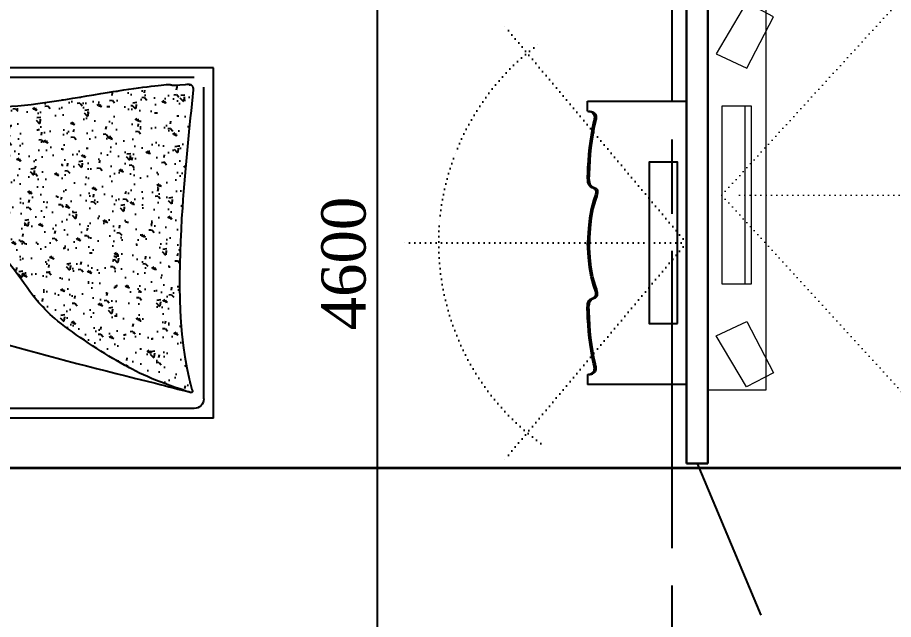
# Model space of a CAD drawing. Header units: inches. Extents: x 2870606 to 3671143, y -733551 to -473558.
# Drawn here: x 3318872 to 3323822, y -504934 to -501533 of the extents above; entities that cross this region are included whole.
import ezdxf

# ---------------------------------------------------------------- set-up
doc = ezdxf.new("R2010")
doc.units = ezdxf.units.IN
doc.header["$MEASUREMENT"] = 0
for name, pattern in [('ACAD_ISO07W100', [3, 0, -3]), ('ACAD_ISO08W100', [36, 24, -3, 6, -3]), ('NIEIOIAY', [0])]:
    doc.linetypes.add(name, pattern=pattern)
doc.layers.add('100_FURNITURE', color=25, linetype='Continuous')
doc.layers.add('_0', color=7, linetype='Continuous', lineweight=25)
doc.styles.add('J~stule', font='dutch.ttf')
doc.dimstyles.new('J~style', dxfattribs={"dimscale": 100, "dimtxt": 2.5, "dimasz": 2, "dimexe": 0.55, "dimexo": 0.725, "dimtad": 1, "dimdec": 0, "dimdsep": 46, "dimtxsty": 'J~stule', "dimblk": 'OBLIQUE', "dimcen": 2, "dimdle": 0.5, "dimadec": 0, "dimazin": 0, "dimtfac": 1, "dimtdec": 0, "dimtmove": 0, "dimatfit": 3, "dimfxl": 1, "dimarcsym": 0})

# ---------------------------------------------------------------- blocks, each defined once
blk = doc.blocks.new('iy6tito6ot76o')
at = {"layer": '100_FURNITURE'}
h = blk.add_hatch(dxfattribs=at)
h.set_pattern_fill('AR-CONC', color=256, angle=180, style=0)
h.set_pattern_definition([(230, (2869573.83, 216895.09), (-182.18467, 15.9391), [19.05, -209.55]), (175, (2869573.83, 216895.1), (35.2428, -191.05664), [15.24, -167.64]), (280.451, (2869558.65, 216896.42), (-146.9425, -175.1167), [16.19, -178.09]), (226.1842, (2869573.83, 216844.3), (-271.079, 42.0423), [28.575, -314.325]), (276.6356, (2869551.24, 216847.8), (-237.4042, -247.4256), [24.285, -267.135]), (171.184, (2869573.83, 216844.3), (-237.4046, -247.4251), [22.86, -251.46]), (201, (2869548.43, 216856.99), (-151.6149, 102.2655), [19.05, -209.55]), (146, (2869548.43, 216857), (-61.802, -184.188), [15.24, -167.64]), (251.4514, (2869535.8, 216865.51), (-213.4165, -81.92286), [16.19, -178.09]), (217.5, (2869573.83, 216895.09), (-3.0886, -84.55504), [0, -165.608, 0, -170.18, 0, -168.275]), (187.5, (2869573.83, 216895.09), (-66.81966, -100.18057), [0, -97.028, 0, -161.798, 0, -64.135]), (147.5, (2869630.474, 216895.09), (-135.590595, 5.72874), [0, -63.5, 0, -198.12, 0, -262.89]), (137.5, (2869655.87, 216895.09), (-148.12918, -25.4265), [0, -82.55, 0, -131.572, 0, -186.69])])
edge = h.paths.add_edge_path()
edge.add_spline(control_points=[(2850367.2, 262864), (2850389.4, 262654.6), (2850440.9, 262169.8), (2850463.6, 261479.6), (2850367.5, 261149.4), (2850389.5, 261156.6), (2850404.1, 261161.5), (2850404.7, 261161.7)], knot_values=[5766.267478, 5766.267478, 5766.267478, 5766.267478, 6326.544882, 7063.125625, 7075.853468, 7104.137891, 7105.215597, 7105.215597, 7105.215597, 7105.215597], degree=3, periodic=0)
edge.add_spline(control_points=[(2850404.7, 261161.7), (2850593, 261224.6), (2850752.5, 261295.9), (2851288, 261646.3), (2851309.4, 261782), (2851491, 261982.6), (2851582.2, 261825.2), (2851682.7, 261708.1), (2851788, 261619.1), (2851869.7, 261557.4), (2851832.7, 261609.1), (2851812.4, 261639), (2851802.7, 261653.8)], knot_values=[7105.215597, 7105.215597, 7105.215597, 7105.215597, 7482.255608, 7822.118426, 8365.070605, 8376.683952, 8384.467459, 8620.875161, 8806.816714, 8824.217175, 8839.174614, 8855.523867, 8855.523867, 8855.523867, 8855.523867], degree=3, periodic=0)
edge.add_arc((2851966.2, 261616.1), 167.9, 526.9789, 526.98, ccw=False)
edge.add_spline(control_points=[(2851802.7, 261653.8), (2851779, 261690), (2851760.5, 261721.1), (2851746.3, 261748.3)], knot_values=[8855.523867, 8855.523867, 8855.523867, 8855.523867, 8895.532423, 8895.532423, 8895.532423, 8895.532423], degree=3, periodic=0)
edge.add_spline(control_points=[(2851746.3, 261748.3), (2851694.4, 261847.4), (2851703.8, 261964.3), (2851729.9, 262096.9), (2851751.6, 262173.7)], knot_values=[8895.532423, 8895.532423, 8895.532423, 8895.532423, 9041.086843, 9254.378307, 9254.378307, 9254.378307, 9254.378307], degree=3, periodic=0)
edge.add_spline(control_points=[(2851751.6, 262173.7), (2851738.6, 262218.6), (2851707, 262358.1), (2851737.1, 262501.7), (2851757.5, 262598.9)], knot_values=[94.285977, 94.285977, 94.285977, 94.285977, 220.862167, 485.908125, 485.908125, 485.908125, 485.908125], degree=3, periodic=0)
edge.add_spline(control_points=[(2851757.5, 262598.9), (2851757.6, 262603.6), (2851759.9, 262647.6), (2851772.5, 262691.4), (2851783.7, 262730.5)], knot_values=[0, 0, 0, 0, 13.110285, 122.324981, 122.324981, 122.324981, 122.324981], degree=3, periodic=0)
edge.add_spline(control_points=[(2851783.7, 262730.5), (2851825.7, 262706.3), (2851881.3, 262674.3), (2851940.6, 262674.3), (2851955.1, 262675.8)], knot_values=[0, 0, 0, 0, 126.546295, 167.288555, 167.288555, 167.288555, 167.288555], degree=3, periodic=0)
edge.add_spline(control_points=[(2851955.1, 262675.8), (2851965.2, 262710.7), (2851974.6, 262752.8), (2851982.1, 262812.5), (2851747.2, 262790.7), (2851480.4, 262735), (2850869.8, 262853.1), (2850438.8, 262906.9), (2850513.6, 262885.6), (2850371.1, 262898.6), (2850368.3, 262874), (2850367.2, 262864)], knot_values=[3985.05903, 3985.05903, 3985.05903, 3985.05903, 4080.88352, 4095.097586, 4129.948642, 4553.773643, 5047.299708, 5447.379817, 5706.978712, 5742.134282, 5766.267478, 5766.267478, 5766.267478, 5766.267478], degree=3, periodic=0)
for p, q in [((2852460.1, 263509.7), (2851960, 263509.7)), ((2851960, 263509.7), (2851960, 263009.3)), ((2852460.1, 263009.3), (2852460.1, 263509.7)), ((2852225.7, 263094.2), (2852294.2, 263169.5)), ((2852294.2, 263169.5), (2852245.4, 263079.6)), ((2851960, 263009.3), (2852460.1, 263009.3)), ((2850252.1, 261009.6), (2850252.1, 262989.6)), ((2850252.1, 262989.6), (2852460.1, 262989.6)), ((2852184.8, 262741.2), (2852184.8, 262989.6)), ((2852404.7, 261009.6), (2852404.7, 262989.6)), ((2852460.1, 261009.6), (2852460.1, 262989.6)), ((2850362.1, 262934.6), (2852100.3, 262934.6)), ((2850307.1, 261119.6), (2850307.1, 262879.6)), ((2852155.3, 262736.7), (2852155.3, 262879.6)), ((2852155.3, 261867), (2852155.3, 262132.2)), ((2852184.8, 261862.5), (2852184.8, 262136.8)), ((2852155.3, 261119.6), (2852155.3, 261262.6)), ((2852184.8, 261009.6), (2852184.8, 261258.1)), ((2850362.1, 261064.6), (2852100.3, 261064.6)), ((2850252.1, 261009.6), (2852460.1, 261009.6)), ((2851960, 260489.5), (2851960, 260989.9)), ((2851960, 260989.9), (2852460.1, 260989.9)), ((2852460.1, 260989.9), (2852460.1, 260489.5)), ((2852294.2, 260829.7), (2852245.4, 260919.7)), ((2852225.7, 260905.1), (2852294.2, 260829.7)), ((2852460.1, 260489.5), (2851960, 260489.5))]:
    blk.add_line(p, q, dxfattribs=at)
for centre, radius in [((2852308.5, 263185.3), 123.2), ((2852308.5, 263185.3), 117.5), ((2852308.5, 263185.3), 27), ((2852308.5, 263185.3), 21.3), ((2852308.5, 263185.3), 10), ((2852308.5, 260813.9), 123.2), ((2852308.5, 260813.9), 117.5), ((2852308.5, 260813.9), 27), ((2852308.5, 260813.9), 21.3), ((2852308.5, 260813.9), 10)]:
    blk.add_circle(centre, radius, dxfattribs=at)
for centre, radius, start, end in [((2852100.3, 262879.6), 55, 0, 90), ((2852103.3, 262398.3), 303.3, 106.1016, 156.9049), ((2852003.2, 262220.7), 195.6, 95.3037, 182.1083), ((2852009.3, 262387.1), 275.3, 310.1552, 1.8905), ((2851966.2, 261616.1), 167.9, 82.3063, 166.9792), ((2852005.4, 261736.6), 293.4, 274.1611, 352.3438), ((2852098.9, 261736.2), 432.5, 234.7782, 256.1183), ((2850362.1, 261119.6), 55, 180, 270), ((2852100.3, 261119.6), 55, 270, 0)]:
    blk.add_arc(centre, radius, start, end, dxfattribs=at)
for points, knots in [([(2851955.1, 262675.8), (2851965.2, 262710.7), (2851974.6, 262752.8), (2851982.1, 262812.5), (2851747.2, 262790.7), (2851480.4, 262735), (2850869.8, 262853.1), (2850438.8, 262906.9), (2850513.6, 262885.6), (2850371.1, 262898.6), (2850368.3, 262874), (2850367.2, 262864)], [3985.05903, 3985.05903, 3985.05903, 3985.05903, 4080.88352, 4095.097586, 4129.948642, 4553.773643, 5047.299708, 5447.379817, 5706.978712, 5742.134282, 5766.267478, 5766.267478, 5766.267478, 5766.267478]), ([(2850367.2, 262864), (2850389.4, 262654.6), (2850440.9, 262169.8), (2850463.6, 261479.6), (2850367.5, 261149.4), (2850586.3, 261221.6), (2850752, 261295.6), (2851288, 261646.3), (2851309.4, 261782), (2851491, 261982.6), (2851582.2, 261825.2), (2851682.7, 261708.1), (2851788, 261619.1), (2851869.7, 261557.4), (2851691.7, 261806.2), (2851699.7, 261943.5), (2851729.9, 262096.9), (2851751.6, 262173.7)], [5766.267478, 5766.267478, 5766.267478, 5766.267478, 6326.544882, 7063.125625, 7075.853468, 7104.137891, 7482.255608, 7822.118426, 8365.070605, 8376.683952, 8384.467459, 8620.875161, 8806.816714, 8824.217175, 8839.174614, 9041.086843, 9254.378307, 9254.378307, 9254.378307, 9254.378307]), ([(2851802.7, 261653.8), (2851805.7, 261670.6), (2851818.1, 261761.1), (2851799.1, 261851.8), (2851783.7, 261925.7)], [355.798164, 355.798164, 355.798164, 355.798164, 402.016842, 604.685285, 604.685285, 604.685285, 604.685285]), ([(2851783.7, 261268.8), (2851772.5, 261307.9), (2851747.1, 261396.1), (2851763.8, 261485.2), (2851775.5, 261535)], [0, 0, 0, 0, 109.214696, 246.634525, 246.634525, 246.634525, 246.634525])]:
    blk.add_open_spline(points, degree=3, knots=knots, dxfattribs=at)
for points in [[(2851783.7, 262730.5), (2851911.9, 262676.2), (2852054.8, 262701.9), (2852220.5, 262739), (2852306.4, 262696.2)], [(2851783.7, 262730.5), (2851758.2, 262613), (2851809.2, 262295), (2851783.7, 262073.6)], [(2852306.4, 262696.2), (2852277.7, 262599.1), (2852283, 262433.9), (2852306.4, 262275.1), (2852338.8, 262206.9), (2852306.4, 262109.1)], [(2852306.4, 262696.2), (2852349.4, 262508.8), (2852338, 262210.7)], [(2851783.7, 262073.6), (2851724.6, 262309.2), (2851757.5, 262598.9)], [(2852306.4, 262109.1), (2852243.8, 262135.8), (2852092.5, 262123.9), (2851923.3, 262135.8), (2851783.7, 262073.6)], [(2852306.4, 261890.1), (2852243.8, 261863.4), (2852092.5, 261875.3), (2851923.3, 261863.4), (2851783.7, 261925.7)], [(2852306.4, 261303.1), (2852277.7, 261400.1), (2852283, 261565.3), (2852306.4, 261724.1), (2852338.8, 261792.3), (2852306.4, 261890.1)], [(2852306.4, 261303.1), (2852339.4, 261585.8), (2852339.7, 261806.8)], [(2851866.6, 261563), (2851468.8, 261440.2), (2850580, 261206.6), (2850378.6, 261155)], [(2851783.7, 261268.8), (2851911.9, 261323), (2852054.8, 261297.3), (2852220.5, 261260.2), (2852306.4, 261303.1)]]:
    blk.add_spline(points, degree=3, dxfattribs=at)
for points in [[(2851783.7, 261925.7), (2851769.1, 261866.7), (2851754.6, 261807.7), (2851746.3, 261748.3)], [(2851743.8, 261525.2), (2851747.4, 261482), (2851752.5, 261438.7), (2851757.7, 261395.4)]]:
    blk.add_open_spline(points, degree=3, dxfattribs=at)
blk = doc.blocks.new('chdhdgh')
at = {"linetype": 'ACAD_ISO07W100', "ltscale": 10}
for q in [(2557763.6, -523234.7), (2558335.1, -524460.4), (2557763.6, -525686)]:
    blk.add_line((2556735.1, -524460.4), q, dxfattribs=at)
at = {"linetype": 'NIEIOIAY'}
for p, q in [((2557295.1, -523660.4), (2556735.1, -523660.4)), ((2557295.1, -523660.4), (2556735.1, -523660.4)), ((2556735.1, -523660.4), (2556735.1, -525260.4)), ((2557295.1, -523717.3), (2557295.1, -523660.4)), ((2557295.1, -523717.3), (2557295.1, -523660.4)), ((2557295.1, -525203.4), (2557295.1, -525260.4)), ((2557295.1, -525203.4), (2557295.1, -525260.4)), ((2556735.1, -525260.4), (2557295.1, -525260.4)), ((2556735.1, -525260.4), (2557295.1, -525260.4))]:
    blk.add_line(p, q, dxfattribs=at)
at = {"linetype": 'Continuous'}
for p, q in [((2557245.8, -523744), (2557245.3, -523749.4)), ((2557245.8, -523744), (2557245.3, -523749.4)), ((2557245.3, -523749.4), (2557245.4, -523754.9)), ((2557245.3, -523749.4), (2557245.4, -523754.9)), ((2557245.4, -523754.9), (2557246, -523760.6)), ((2557245.4, -523754.9), (2557246, -523760.6)), ((2557247.3, -523738.7), (2557245.8, -523744)), ((2557247.3, -523738.7), (2557245.8, -523744)), ((2557249.7, -523733.8), (2557247.3, -523738.7)), ((2557249.7, -523733.8), (2557247.3, -523738.7)), ((2557254.3, -523728), (2557249.7, -523733.8)), ((2557254.3, -523728), (2557249.7, -523733.8)), ((2557259.7, -523723.8), (2557254.3, -523728)), ((2557259.7, -523723.8), (2557254.3, -523728)), ((2557255.7, -523744), (2557255.1, -523749.4)), ((2557255.7, -523744), (2557255.1, -523749.4)), ((2557255.1, -523749.4), (2557255.2, -523754.9)), ((2557255.1, -523749.4), (2557255.2, -523754.9)), ((2557255.2, -523754.9), (2557255.8, -523760.6)), ((2557255.2, -523754.9), (2557255.8, -523760.6)), ((2557257.1, -523738.7), (2557255.7, -523744)), ((2557257.1, -523738.7), (2557255.7, -523744)), ((2557259.5, -523733.8), (2557257.1, -523738.7)), ((2557259.5, -523733.8), (2557257.1, -523738.7)), ((2557264.1, -523728), (2557259.5, -523733.8)), ((2557264.1, -523728), (2557259.5, -523733.8)), ((2557265.6, -523720.9), (2557259.7, -523723.8)), ((2557265.6, -523720.9), (2557259.7, -523723.8)), ((2557269.6, -523723.8), (2557264.1, -523728)), ((2557269.6, -523723.8), (2557264.1, -523728)), ((2557271.5, -523719), (2557265.6, -523720.9)), ((2557271.5, -523719), (2557265.6, -523720.9)), ((2557275.5, -523720.9), (2557269.6, -523723.8)), ((2557275.5, -523720.9), (2557269.6, -523723.8)), ((2557276.9, -523717.9), (2557271.5, -523719)), ((2557276.9, -523717.9), (2557271.5, -523719)), ((2557281.3, -523719), (2557275.5, -523720.9)), ((2557281.3, -523719), (2557275.5, -523720.9)), ((2557281.3, -523717.4), (2557276.9, -523717.9)), ((2557281.3, -523717.4), (2557276.9, -523717.9)), ((2557284.2, -523717.3), (2557281.3, -523717.4)), ((2557284.2, -523717.3), (2557281.3, -523717.4)), ((2557286.7, -523717.9), (2557281.3, -523719)), ((2557286.7, -523717.9), (2557281.3, -523719)), ((2557285.3, -523717.3), (2557284.2, -523717.3)), ((2557285.3, -523717.3), (2557284.2, -523717.3)), ((2557291.1, -523717.4), (2557286.7, -523717.9)), ((2557291.1, -523717.4), (2557286.7, -523717.9)), ((2557294, -523717.3), (2557291.1, -523717.4)), ((2557294, -523717.3), (2557291.1, -523717.4)), ((2557295.1, -523717.3), (2557294, -523717.3)), ((2557295.1, -523717.3), (2557294, -523717.3)), ((2557246, -523760.6), (2557247, -523766.3)), ((2557246, -523760.6), (2557247, -523766.3)), ((2557247, -523766.3), (2557248.3, -523772)), ((2557247, -523766.3), (2557248.3, -523772)), ((2557248.3, -523772), (2557249.7, -523777.6)), ((2557248.3, -523772), (2557249.7, -523777.6)), ((2557249.7, -523777.6), (2557257.7, -523813.8)), ((2557249.7, -523777.6), (2557257.7, -523813.8)), ((2557255.8, -523760.6), (2557256.9, -523766.3)), ((2557255.8, -523760.6), (2557256.9, -523766.3)), ((2557256.9, -523766.3), (2557258.1, -523772)), ((2557256.9, -523766.3), (2557258.1, -523772)), ((2557258.1, -523772), (2557259.5, -523777.6)), ((2557258.1, -523772), (2557259.5, -523777.6)), ((2557259.5, -523777.6), (2557267.5, -523813.8)), ((2557259.5, -523777.6), (2557267.5, -523813.8)), ((2557257.7, -523813.8), (2557264.5, -523850.2)), ((2557257.7, -523813.8), (2557264.5, -523850.2)), ((2557264.5, -523850.2), (2557270.1, -523886.7)), ((2557264.5, -523850.2), (2557270.1, -523886.7)), ((2557267.5, -523813.8), (2557274.3, -523850.2)), ((2557267.5, -523813.8), (2557274.3, -523850.2)), ((2557274.3, -523850.2), (2557279.9, -523886.7)), ((2557274.3, -523850.2), (2557279.9, -523886.7)), ((2557270.1, -523886.7), (2557274.7, -523923.5)), ((2557270.1, -523886.7), (2557274.7, -523923.5)), ((2557279.9, -523886.7), (2557284.5, -523923.5)), ((2557279.9, -523886.7), (2557284.5, -523923.5)), ((2557274.7, -523923.5), (2557278.4, -523960.3)), ((2557274.7, -523923.5), (2557278.4, -523960.3)), ((2557284.5, -523923.5), (2557288.3, -523960.3)), ((2557284.5, -523923.5), (2557288.3, -523960.3)), ((2557278.4, -523960.3), (2557281.4, -523997.3)), ((2557278.4, -523960.3), (2557281.4, -523997.3)), ((2557281.4, -523997.3), (2557283.6, -524034.3)), ((2557281.4, -523997.3), (2557283.6, -524034.3)), ((2557288.3, -523960.3), (2557291.2, -523997.3)), ((2557288.3, -523960.3), (2557291.2, -523997.3)), ((2557291.2, -523997.3), (2557293.4, -524034.3)), ((2557291.2, -523997.3), (2557293.4, -524034.3)), ((2557283.6, -524034.3), (2557285.3, -524071.3)), ((2557283.6, -524034.3), (2557285.3, -524071.3)), ((2557293.4, -524034.3), (2557295.1, -524071.3)), ((2557293.4, -524034.3), (2557295.1, -524071.3)), ((2557285.2, -524105.9), (2557283.6, -524116.7)), ((2557285.2, -524105.9), (2557283.6, -524116.7)), ((2557285.8, -524094.5), (2557285.2, -524105.9)), ((2557285.8, -524094.5), (2557285.2, -524105.9)), ((2557285.3, -524071.3), (2557285.7, -524082.9)), ((2557285.3, -524071.3), (2557285.7, -524082.9)), ((2557285.7, -524082.9), (2557285.8, -524094.5)), ((2557285.7, -524082.9), (2557285.8, -524094.5)), ((2557295, -524105.9), (2557293.4, -524116.7)), ((2557295, -524105.9), (2557293.4, -524116.7)), ((2557295.6, -524094.5), (2557295, -524105.9)), ((2557295.6, -524094.5), (2557295, -524105.9)), ((2557295.1, -524071.3), (2557295.5, -524082.9)), ((2557295.1, -524071.3), (2557295.5, -524082.9)), ((2557295.5, -524082.9), (2557295.6, -524094.5)), ((2557295.5, -524082.9), (2557295.6, -524094.5)), ((2557242.5, -524155.3), (2557238.3, -524161.7)), ((2557242.5, -524155.3), (2557238.3, -524161.7)), ((2557249.7, -524150.6), (2557242.5, -524155.3)), ((2557249.7, -524150.6), (2557242.5, -524155.3)), ((2557252.3, -524155.3), (2557248.1, -524161.7)), ((2557252.3, -524155.3), (2557248.1, -524161.7)), ((2557251, -524150), (2557249.7, -524150.6)), ((2557251, -524150), (2557249.7, -524150.6)), ((2557252.4, -524149.5), (2557251, -524150)), ((2557252.4, -524149.5), (2557251, -524150)), ((2557259.5, -524150.6), (2557252.3, -524155.3)), ((2557259.5, -524150.6), (2557252.3, -524155.3)), ((2557253.8, -524149.1), (2557252.4, -524149.5)), ((2557253.8, -524149.1), (2557252.4, -524149.5)), ((2557255.2, -524148.6), (2557253.8, -524149.1)), ((2557255.2, -524148.6), (2557253.8, -524149.1)), ((2557256.6, -524148.2), (2557255.2, -524148.6)), ((2557256.6, -524148.2), (2557255.2, -524148.6)), ((2557258, -524147.7), (2557256.6, -524148.2)), ((2557258, -524147.7), (2557256.6, -524148.2)), ((2557259.4, -524147.3), (2557258, -524147.7)), ((2557259.4, -524147.3), (2557258, -524147.7)), ((2557260.8, -524146.8), (2557259.4, -524147.3)), ((2557260.8, -524146.8), (2557259.4, -524147.3)), ((2557260.9, -524150), (2557259.5, -524150.6)), ((2557260.9, -524150), (2557259.5, -524150.6)), ((2557269.6, -524141.9), (2557260.8, -524146.8)), ((2557269.6, -524141.9), (2557260.8, -524146.8)), ((2557262.2, -524149.5), (2557260.9, -524150)), ((2557262.2, -524149.5), (2557260.9, -524150)), ((2557263.6, -524149.1), (2557262.2, -524149.5)), ((2557263.6, -524149.1), (2557262.2, -524149.5)), ((2557265, -524148.6), (2557263.6, -524149.1)), ((2557265, -524148.6), (2557263.6, -524149.1)), ((2557266.4, -524148.2), (2557265, -524148.6)), ((2557266.4, -524148.2), (2557265, -524148.6)), ((2557267.8, -524147.7), (2557266.4, -524148.2)), ((2557267.8, -524147.7), (2557266.4, -524148.2)), ((2557269.2, -524147.3), (2557267.8, -524147.7)), ((2557269.2, -524147.3), (2557267.8, -524147.7)), ((2557270.6, -524146.8), (2557269.2, -524147.3)), ((2557270.6, -524146.8), (2557269.2, -524147.3)), ((2557276.2, -524135.1), (2557269.6, -524141.9)), ((2557276.2, -524135.1), (2557269.6, -524141.9)), ((2557279.4, -524141.9), (2557270.6, -524146.8)), ((2557279.4, -524141.9), (2557270.6, -524146.8)), ((2557280.7, -524126.5), (2557276.2, -524135.1)), ((2557280.7, -524126.5), (2557276.2, -524135.1)), ((2557286, -524135.1), (2557279.4, -524141.9)), ((2557286, -524135.1), (2557279.4, -524141.9)), ((2557283.6, -524116.7), (2557280.7, -524126.5)), ((2557283.6, -524116.7), (2557280.7, -524126.5)), ((2557290.5, -524126.5), (2557286, -524135.1)), ((2557290.5, -524126.5), (2557286, -524135.1)), ((2557293.4, -524116.7), (2557290.5, -524126.5)), ((2557293.4, -524116.7), (2557290.5, -524126.5)), ((2557238.3, -524161.7), (2557236.8, -524169.5)), ((2557238.3, -524161.7), (2557236.8, -524169.5)), ((2557236.8, -524169.5), (2557237.2, -524178.4)), ((2557236.8, -524169.5), (2557237.2, -524178.4)), ((2557237.2, -524178.4), (2557239.3, -524188.2)), ((2557237.2, -524178.4), (2557239.3, -524188.2)), ((2557239.3, -524188.2), (2557242.4, -524198.4)), ((2557239.3, -524188.2), (2557242.4, -524198.4)), ((2557242.4, -524198.4), (2557246, -524208.8)), ((2557242.4, -524198.4), (2557246, -524208.8)), ((2557248.1, -524161.7), (2557246.6, -524169.5)), ((2557248.1, -524161.7), (2557246.6, -524169.5)), ((2557246.6, -524169.5), (2557247.1, -524178.4)), ((2557246.6, -524169.5), (2557247.1, -524178.4)), ((2557247.1, -524178.4), (2557249.1, -524188.2)), ((2557247.1, -524178.4), (2557249.1, -524188.2)), ((2557249.1, -524188.2), (2557252.2, -524198.4)), ((2557249.1, -524188.2), (2557252.2, -524198.4)), ((2557252.2, -524198.4), (2557255.8, -524208.8)), ((2557252.2, -524198.4), (2557255.8, -524208.8)), ((2557246, -524208.8), (2557249.7, -524219.1)), ((2557246, -524208.8), (2557249.7, -524219.1)), ((2557249.7, -524219.1), (2557263.4, -524268.2)), ((2557249.7, -524219.1), (2557263.4, -524268.2)), ((2557255.8, -524208.8), (2557259.5, -524219.1)), ((2557255.8, -524208.8), (2557259.5, -524219.1)), ((2557259.5, -524219.1), (2557273.2, -524268.2)), ((2557259.5, -524219.1), (2557273.2, -524268.2)), ((2557263.4, -524268.2), (2557273.1, -524321.5)), ((2557263.4, -524268.2), (2557273.1, -524321.5)), ((2557273.2, -524268.2), (2557282.9, -524321.5)), ((2557273.2, -524268.2), (2557282.9, -524321.5)), ((2557273.1, -524321.5), (2557279.6, -524377)), ((2557273.1, -524321.5), (2557279.6, -524377)), ((2557282.9, -524321.5), (2557289.4, -524377)), ((2557282.9, -524321.5), (2557289.4, -524377)), ((2557279.6, -524377), (2557283.4, -524432.2)), ((2557279.6, -524377), (2557283.4, -524432.2)), ((2557289.4, -524377), (2557293.2, -524432.2)), ((2557289.4, -524377), (2557293.2, -524432.2)), ((2557283.4, -524432.2), (2557285.2, -524484.9)), ((2557283.4, -524432.2), (2557285.2, -524484.9)), ((2557283.4, -524488.5), (2557285.2, -524435.8)), ((2557283.4, -524488.5), (2557285.2, -524435.8)), ((2557293.2, -524432.2), (2557294.2, -524460.4)), ((2557293.2, -524432.2), (2557294.2, -524460.4)), ((2557279.6, -524543.8), (2557283.4, -524488.5)), ((2557279.6, -524543.8), (2557283.4, -524488.5)), ((2557289.4, -524543.8), (2557293.2, -524488.5)), ((2557289.4, -524543.8), (2557293.2, -524488.5)), ((2557293.2, -524488.5), (2557294.2, -524460.4)), ((2557293.2, -524488.5), (2557294.2, -524460.4)), ((2557273.1, -524599.2), (2557279.6, -524543.8)), ((2557273.1, -524599.2), (2557279.6, -524543.8)), ((2557282.9, -524599.2), (2557289.4, -524543.8)), ((2557282.9, -524599.2), (2557289.4, -524543.8)), ((2557263.4, -524652.6), (2557273.1, -524599.2)), ((2557263.4, -524652.6), (2557273.1, -524599.2)), ((2557273.2, -524652.6), (2557282.9, -524599.2)), ((2557273.2, -524652.6), (2557282.9, -524599.2)), ((2557249.7, -524701.6), (2557263.4, -524652.6)), ((2557249.7, -524701.6), (2557263.4, -524652.6)), ((2557259.5, -524701.6), (2557273.2, -524652.6)), ((2557259.5, -524701.6), (2557273.2, -524652.6)), ((2557236.8, -524751.2), (2557237.2, -524742.3)), ((2557236.8, -524751.2), (2557237.2, -524742.3)), ((2557237.2, -524742.3), (2557239.3, -524732.6)), ((2557237.2, -524742.3), (2557239.3, -524732.6)), ((2557239.3, -524732.6), (2557242.4, -524722.4)), ((2557239.3, -524732.6), (2557242.4, -524722.4)), ((2557242.4, -524722.4), (2557246, -524711.9)), ((2557242.4, -524722.4), (2557246, -524711.9)), ((2557246, -524711.9), (2557249.7, -524701.6)), ((2557246, -524711.9), (2557249.7, -524701.6)), ((2557246.6, -524751.2), (2557247.1, -524742.3)), ((2557246.6, -524751.2), (2557247.1, -524742.3)), ((2557247.1, -524742.3), (2557249.1, -524732.6)), ((2557247.1, -524742.3), (2557249.1, -524732.6)), ((2557249.1, -524732.6), (2557252.2, -524722.4)), ((2557249.1, -524732.6), (2557252.2, -524722.4)), ((2557252.2, -524722.4), (2557255.8, -524711.9)), ((2557252.2, -524722.4), (2557255.8, -524711.9)), ((2557255.8, -524711.9), (2557259.5, -524701.6)), ((2557255.8, -524711.9), (2557259.5, -524701.6)), ((2557238.3, -524759), (2557236.8, -524751.2)), ((2557238.3, -524759), (2557236.8, -524751.2)), ((2557242.5, -524765.5), (2557238.3, -524759)), ((2557242.5, -524765.5), (2557238.3, -524759)), ((2557249.7, -524770.2), (2557242.5, -524765.5)), ((2557249.7, -524770.2), (2557242.5, -524765.5)), ((2557248.1, -524759), (2557246.6, -524751.2)), ((2557248.1, -524759), (2557246.6, -524751.2)), ((2557252.3, -524765.5), (2557248.1, -524759)), ((2557252.3, -524765.5), (2557248.1, -524759)), ((2557251, -524770.7), (2557249.7, -524770.2)), ((2557251, -524770.7), (2557249.7, -524770.2)), ((2557252.4, -524771.2), (2557251, -524770.7)), ((2557252.4, -524771.2), (2557251, -524770.7)), ((2557259.5, -524770.2), (2557252.3, -524765.5)), ((2557259.5, -524770.2), (2557252.3, -524765.5)), ((2557253.8, -524771.7), (2557252.4, -524771.2)), ((2557253.8, -524771.7), (2557252.4, -524771.2)), ((2557255.2, -524772.1), (2557253.8, -524771.7)), ((2557255.2, -524772.1), (2557253.8, -524771.7)), ((2557256.6, -524772.6), (2557255.2, -524772.1)), ((2557256.6, -524772.6), (2557255.2, -524772.1)), ((2557258, -524773), (2557256.6, -524772.6)), ((2557258, -524773), (2557256.6, -524772.6)), ((2557259.4, -524773.5), (2557258, -524773)), ((2557259.4, -524773.5), (2557258, -524773)), ((2557260.8, -524773.9), (2557259.4, -524773.5)), ((2557260.8, -524773.9), (2557259.4, -524773.5)), ((2557260.9, -524770.7), (2557259.5, -524770.2)), ((2557260.9, -524770.7), (2557259.5, -524770.2)), ((2557269.6, -524778.8), (2557260.8, -524773.9)), ((2557269.6, -524778.8), (2557260.8, -524773.9)), ((2557262.2, -524771.2), (2557260.9, -524770.7)), ((2557262.2, -524771.2), (2557260.9, -524770.7)), ((2557263.6, -524771.7), (2557262.2, -524771.2)), ((2557263.6, -524771.7), (2557262.2, -524771.2)), ((2557265, -524772.1), (2557263.6, -524771.7)), ((2557265, -524772.1), (2557263.6, -524771.7)), ((2557266.4, -524772.6), (2557265, -524772.1)), ((2557266.4, -524772.6), (2557265, -524772.1)), ((2557267.8, -524773), (2557266.4, -524772.6)), ((2557267.8, -524773), (2557266.4, -524772.6)), ((2557269.2, -524773.5), (2557267.8, -524773)), ((2557269.2, -524773.5), (2557267.8, -524773)), ((2557270.6, -524773.9), (2557269.2, -524773.5)), ((2557270.6, -524773.9), (2557269.2, -524773.5)), ((2557276.2, -524785.7), (2557269.6, -524778.8)), ((2557276.2, -524785.7), (2557269.6, -524778.8)), ((2557279.4, -524778.8), (2557270.6, -524773.9)), ((2557279.4, -524778.8), (2557270.6, -524773.9)), ((2557280.7, -524794.2), (2557276.2, -524785.7)), ((2557280.7, -524794.2), (2557276.2, -524785.7)), ((2557286, -524785.7), (2557279.4, -524778.8)), ((2557286, -524785.7), (2557279.4, -524778.8)), ((2557283.6, -524804), (2557280.7, -524794.2)), ((2557283.6, -524804), (2557280.7, -524794.2)), ((2557290.5, -524794.2), (2557286, -524785.7)), ((2557290.5, -524794.2), (2557286, -524785.7)), ((2557293.4, -524804), (2557290.5, -524794.2)), ((2557293.4, -524804), (2557290.5, -524794.2)), ((2557285.2, -524814.8), (2557283.6, -524804)), ((2557285.2, -524814.8), (2557283.6, -524804)), ((2557285.8, -524826.2), (2557285.2, -524814.8)), ((2557285.8, -524826.2), (2557285.2, -524814.8)), ((2557285.3, -524849.4), (2557285.7, -524837.8)), ((2557285.3, -524849.4), (2557285.7, -524837.8)), ((2557285.7, -524837.8), (2557285.8, -524826.2)), ((2557285.7, -524837.8), (2557285.8, -524826.2)), ((2557295, -524814.8), (2557293.4, -524804)), ((2557295, -524814.8), (2557293.4, -524804)), ((2557295.6, -524826.2), (2557295, -524814.8)), ((2557295.6, -524826.2), (2557295, -524814.8)), ((2557295.1, -524849.4), (2557295.5, -524837.8)), ((2557295.1, -524849.4), (2557295.5, -524837.8)), ((2557295.5, -524837.8), (2557295.6, -524826.2)), ((2557295.5, -524837.8), (2557295.6, -524826.2)), ((2557281.4, -524923.5), (2557283.6, -524886.4)), ((2557281.4, -524923.5), (2557283.6, -524886.4)), ((2557283.6, -524886.4), (2557285.3, -524849.4)), ((2557283.6, -524886.4), (2557285.3, -524849.4)), ((2557291.2, -524923.5), (2557293.4, -524886.4)), ((2557291.2, -524923.5), (2557293.4, -524886.4)), ((2557293.4, -524886.4), (2557295.1, -524849.4)), ((2557293.4, -524886.4), (2557295.1, -524849.4)), ((2557278.4, -524960.4), (2557281.4, -524923.5)), ((2557278.4, -524960.4), (2557281.4, -524923.5)), ((2557288.3, -524960.4), (2557291.2, -524923.5)), ((2557288.3, -524960.4), (2557291.2, -524923.5)), ((2557274.7, -524997.3), (2557278.4, -524960.4)), ((2557274.7, -524997.3), (2557278.4, -524960.4)), ((2557284.5, -524997.3), (2557288.3, -524960.4)), ((2557284.5, -524997.3), (2557288.3, -524960.4)), ((2557264.5, -525070.6), (2557270.1, -525034)), ((2557264.5, -525070.6), (2557270.1, -525034)), ((2557270.1, -525034), (2557274.7, -524997.3)), ((2557270.1, -525034), (2557274.7, -524997.3)), ((2557274.3, -525070.6), (2557279.9, -525034)), ((2557274.3, -525070.6), (2557279.9, -525034)), ((2557279.9, -525034), (2557284.5, -524997.3)), ((2557279.9, -525034), (2557284.5, -524997.3)), ((2557257.7, -525107), (2557264.5, -525070.6)), ((2557257.7, -525107), (2557264.5, -525070.6)), ((2557267.5, -525107), (2557274.3, -525070.6)), ((2557267.5, -525107), (2557274.3, -525070.6)), ((2557248.3, -525148.8), (2557249.7, -525143.1)), ((2557248.3, -525148.8), (2557249.7, -525143.1)), ((2557249.7, -525143.1), (2557257.7, -525107)), ((2557249.7, -525143.1), (2557257.7, -525107)), ((2557258.1, -525148.8), (2557259.5, -525143.1)), ((2557258.1, -525148.8), (2557259.5, -525143.1)), ((2557259.5, -525143.1), (2557267.5, -525107)), ((2557259.5, -525143.1), (2557267.5, -525107)), ((2557245.3, -525171.4), (2557245.4, -525165.8)), ((2557245.3, -525171.4), (2557245.4, -525165.8)), ((2557245.8, -525176.8), (2557245.3, -525171.4)), ((2557245.8, -525176.8), (2557245.3, -525171.4)), ((2557245.4, -525165.8), (2557246, -525160.2)), ((2557245.4, -525165.8), (2557246, -525160.2)), ((2557247.3, -525182), (2557245.8, -525176.8)), ((2557247.3, -525182), (2557245.8, -525176.8)), ((2557246, -525160.2), (2557247, -525154.5)), ((2557246, -525160.2), (2557247, -525154.5)), ((2557247, -525154.5), (2557248.3, -525148.8)), ((2557247, -525154.5), (2557248.3, -525148.8)), ((2557249.7, -525187), (2557247.3, -525182)), ((2557249.7, -525187), (2557247.3, -525182)), ((2557254.3, -525192.7), (2557249.7, -525187)), ((2557254.3, -525192.7), (2557249.7, -525187)), ((2557259.7, -525196.9), (2557254.3, -525192.7)), ((2557259.7, -525196.9), (2557254.3, -525192.7)), ((2557255.1, -525171.4), (2557255.2, -525165.8)), ((2557255.1, -525171.4), (2557255.2, -525165.8)), ((2557255.7, -525176.8), (2557255.1, -525171.4)), ((2557255.7, -525176.8), (2557255.1, -525171.4)), ((2557255.2, -525165.8), (2557255.8, -525160.2)), ((2557255.2, -525165.8), (2557255.8, -525160.2)), ((2557257.1, -525182), (2557255.7, -525176.8)), ((2557257.1, -525182), (2557255.7, -525176.8)), ((2557255.8, -525160.2), (2557256.9, -525154.5)), ((2557255.8, -525160.2), (2557256.9, -525154.5)), ((2557256.9, -525154.5), (2557258.1, -525148.8)), ((2557256.9, -525154.5), (2557258.1, -525148.8)), ((2557259.5, -525187), (2557257.1, -525182)), ((2557259.5, -525187), (2557257.1, -525182)), ((2557264.1, -525192.7), (2557259.5, -525187)), ((2557264.1, -525192.7), (2557259.5, -525187)), ((2557269.6, -525196.9), (2557264.1, -525192.7)), ((2557269.6, -525196.9), (2557264.1, -525192.7)), ((2557265.6, -525199.9), (2557259.7, -525196.9)), ((2557265.6, -525199.9), (2557259.7, -525196.9)), ((2557271.5, -525201.8), (2557265.6, -525199.9)), ((2557271.5, -525201.8), (2557265.6, -525199.9)), ((2557275.5, -525199.9), (2557269.6, -525196.9)), ((2557275.5, -525199.9), (2557269.6, -525196.9)), ((2557276.9, -525202.8), (2557271.5, -525201.8)), ((2557276.9, -525202.8), (2557271.5, -525201.8)), ((2557281.3, -525201.8), (2557275.5, -525199.9)), ((2557281.3, -525201.8), (2557275.5, -525199.9)), ((2557281.3, -525203.3), (2557276.9, -525202.8)), ((2557281.3, -525203.3), (2557276.9, -525202.8)), ((2557286.7, -525202.8), (2557281.3, -525201.8)), ((2557286.7, -525202.8), (2557281.3, -525201.8)), ((2557284.2, -525203.4), (2557281.3, -525203.3)), ((2557284.2, -525203.4), (2557281.3, -525203.3)), ((2557285.3, -525203.4), (2557284.2, -525203.4)), ((2557285.3, -525203.4), (2557284.2, -525203.4)), ((2557291.1, -525203.3), (2557286.7, -525202.8)), ((2557291.1, -525203.3), (2557286.7, -525202.8)), ((2557294, -525203.4), (2557291.1, -525203.3)), ((2557294, -525203.4), (2557291.1, -525203.3)), ((2557295.1, -525203.4), (2557294, -525203.4)), ((2557295.1, -525203.4), (2557294, -525203.4))]:
    blk.add_line(p, q, dxfattribs=at)
at = {"linetype": 'ByBlock'}
blk.add_lwpolyline([(2556785.1, -524916.9), (2556785.1, -524003.9), (2556946.2, -524003.9), (2556946.2, -524916.9)], close=True, dxfattribs=at)
at = {"linetype": 'ACAD_ISO07W100', "ltscale": 10}
blk.add_arc((2556735.1, -524460.4), 1400, 305.9998, 54.0002, dxfattribs=at)
blk = doc.blocks.new('FSDFTV')
at = {"color": 33, "linetype": 'ACAD_ISO07W100', "lineweight": 13, "ltscale": 10}
for p, q in [((1.6, 179.4), (1.6, 2037.1)), ((1.6, 79.4), (-1439.6, 1399.3)), ((1.6, 79.4), (1375.6, 1337.7))]:
    blk.add_line(p, q, dxfattribs=at)
at = {"color": 33, "linetype": 'ByBlock', "lineweight": 13}
for points in [[(-1085.6, 218.9), (-795.9, 47.8), (-716, 221.1), (-1005.7, 372.1)], [(1085.6, 218.9), (795.9, 47.8), (716, 221.1), (1005.7, 372.1)], [(-1101.5, 0), (1101.5, 0), (1101.5, 331.1), (-1101.5, 331.1)], [(-499.9, 79.4), (503.1, 79.4), (503.1, 246.9), (-499.9, 246.9)], [(-499.9, 210.5), (503.1, 210.5), (503.1, 246.9), (-499.9, 246.9)]]:
    blk.add_lwpolyline(points, close=True, dxfattribs=at)
at = {"color": 33, "linetype": 'ACAD_ISO07W100', "lineweight": 13, "ltscale": 10}
blk.add_arc((-50.8, -53.7), 1775.8, 42.0748, 137.9252, dxfattribs=at)
blk = doc.blocks.new('_Oblique')
at = {"color": 0, "linetype": 'ByBlock', "lineweight": -2}
blk.add_line((-0.5, -0.5), (0.5, 0.5), dxfattribs=at)
blk = doc.blocks.new('*D545')
at = {"color": 0, "lineweight": -2, "transparency": 16777216}
for p, q in [((3320906, -505273.2), (3320906, -500573.1)), ((3321574.7, -500623.1), (3320851, -500623.1)), ((3321469.5, -505223.2), (3320851, -505223.2))]:
    blk.add_line(p, q, dxfattribs=at)
at = {"layer": 'Defpoints', "color": 0, "lineweight": 35, "transparency": 16777216}
for p in [(3320906, -500623.1), (3321647.2, -500623.1), (3321542, -505223.2)]:
    blk.add_point(p, dxfattribs=at)
at = {"color": 0, "lineweight": -2, "transparency": 16777216, "xscale": 200, "yscale": 200, "zscale": 200}
for p, rotation in [((3320906, -500623.1), 90), ((3320906, -505223.2), 270)]:
    blk.add_blockref('_Oblique', p, dxfattribs=dict(at, rotation=rotation))
at = {"color": 0, "transparency": 16777216, "insert": (3320716, -502923.2), "char_height": 250, "attachment_point": 5, "rotation": 90, "style": 'J~stule'}
blk.add_mtext('4600', dxfattribs=at)

msp = doc.modelspace()

# ---------------------------------------------------------------- linework, layer by layer
at = {"color": 252, "linetype": 'ACAD_ISO08W100', "ltscale": 70}
msp.add_line((3322572.01, -524692.02), (3322572.01, -496403.85), dxfattribs=at)
at = {"lineweight": 30}
for p, q in [((3322652.01, -500623.13), (3322652.01, -504053.17)), ((3322772.01, -500623.13), (3322772.01, -504053.17)), ((3322772.01, -504053.17), (3322652.01, -504053.17))]:
    msp.add_line(p, q, dxfattribs=at)
at = {"color": 0}
msp.add_line((3322712.01, -504053.17), (3323071.51, -504909.84), dxfattribs=at)
at = {"color": 1, "lineweight": 35}
msp.add_line((3298322.85, -504076.79), (3368126.2, -504076.79), dxfattribs=at)

# ---------------------------------------------------------------- block references
at = {"color": 1, "xscale": -1}
msp.add_blockref('iy6tito6ot76o', (6170232.07, -764806.55), dxfattribs=at)
at = {"color": 1, "lineweight": 35, "xscale": -1}
msp.add_blockref('chdhdgh', (5879387.15, 21654.07), dxfattribs=at)
at = {"layer": '_0', "rotation": 270}
msp.add_blockref('FSDFTV', (3322772.01, -502534.97), dxfattribs=at)

# ---------------------------------------------------------------- dimensions: what is measured, and where the dimension line sits
dim = msp.add_linear_dim(base=(3320905.99, -500623.13), p1=(3321542.01, -505223.17), p2=(3321647.21, -500623.13), angle=90, dimstyle='J~style', override={"dimdec": 1, "dimtdec": 1})
dim.commit()
dim.dimension.update_dxf_attribs({"geometry": '*D545', "text_midpoint": (3320715.98, -502923.15)})

doc.saveas('drawing.dxf')
